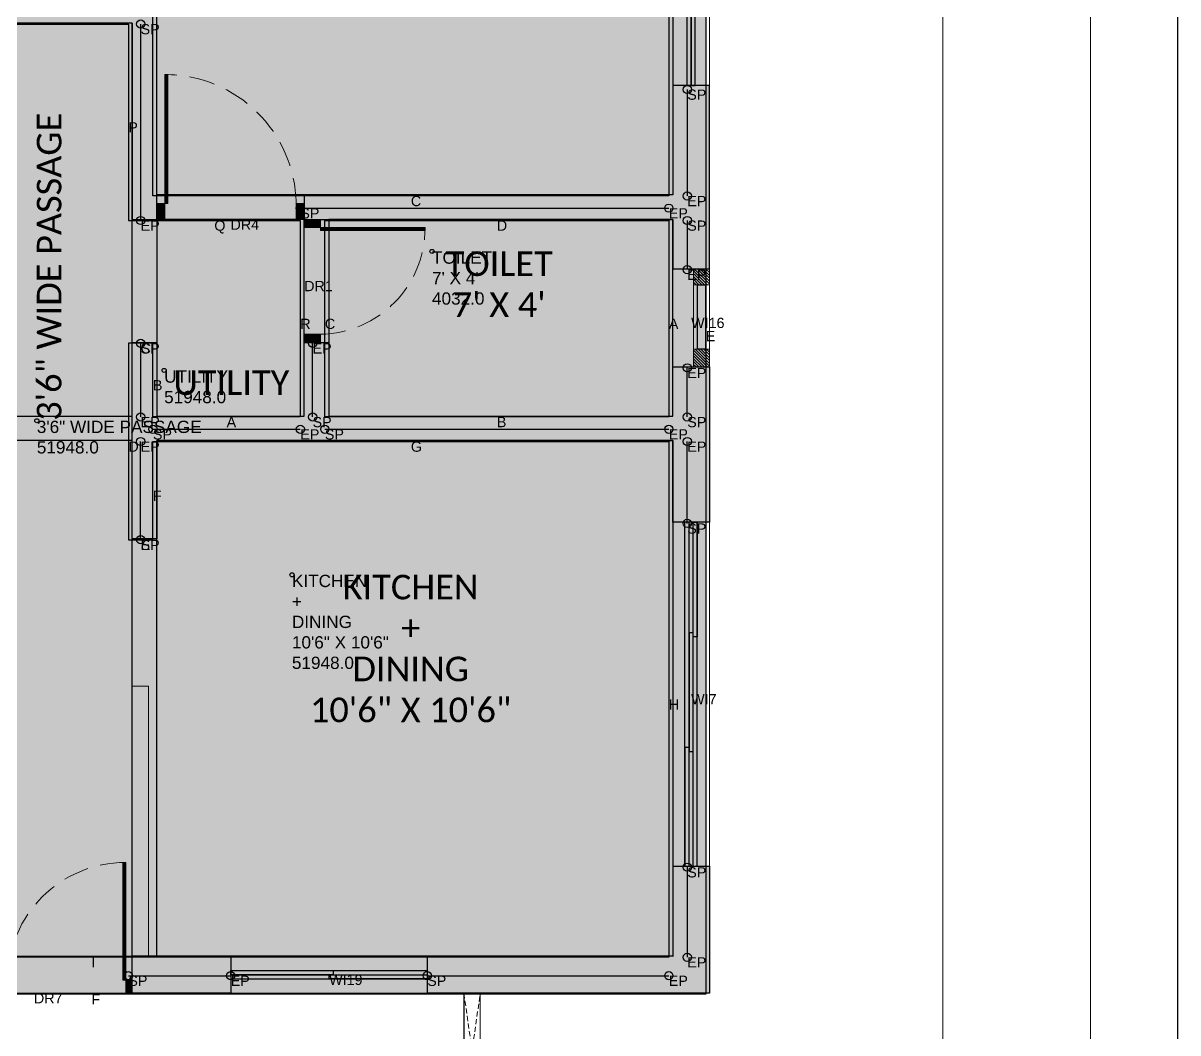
# Model space of a CAD drawing. Header units: inches. Extents: x 208 to 2767, y 154 to 849.
# Drawn here: x 468.3 to 750.3, y 392.5 to 639.2 of the extents above; entities that cross this region are included whole.
import ezdxf

# ---------------------------------------------------------------- set-up
doc = ezdxf.new("R2010")
doc.units = ezdxf.units.IN
doc.linetypes.add('HIDDEN2', pattern=[0.1875, 0.125, -0.0625])
for name, color, linetype, lineweight in [('A-wall_Partheight', 2, 'Continuous', 20), ('A-window frame', 252, 'Continuous', 25), ('A_Door_flush and sliding door', 38, 'Continuous', 20), ('A_Glaze_window and louvers', 141, 'Continuous', 30), ('A_text', 7, 'Continuous', 25), ('DIM PLAN', 8, 'Continuous', 18), ('H_Hatch', 8, 'Continuous', 9), ('L_vegetation_shrubs and groundcover', 3, 'Continuous', 13)]:
    doc.layers.add(name, color=color, linetype=linetype, lineweight=lineweight)
for name, color, linetype in [('A_hatch wall', 253, 'Continuous'), ('CenterLines', 7, 'Continuous'), ('PP-KITCHEN', 3, 'Continuous'), ('PP-OUTER', 50, 'Continuous'), ('PP-ROOM1', 3, 'Continuous'), ('PP-ROOM2', 3, 'Continuous'), ('PP-ROOM3', 3, 'Continuous'), ('PP-ROOM4', 3, 'Continuous'), ('PP-ROOM5', 3, 'Continuous'), ('PP-TOILET', 3, 'Continuous'), ('PP-Wall', 253, 'Continuous')]:
    doc.layers.add(name, color=color, linetype=linetype)
doc.styles.get("Standard").update_dxf_attribs({"font": 'arial.ttf'})

# ---------------------------------------------------------------- blocks, each defined once
blk = doc.blocks.new('750 DOOR')
at = {"layer": 'H_Hatch', "linetype": 'Continuous'}
h = blk.add_hatch(dxfattribs=at)
h.set_pattern_fill('ANSI31', color=256)
h.set_pattern_definition([(45, (0, 0), (-0.08838834765, 0.08838834765), [])])
h.paths.add_polyline_path([(26104.12, -601.92), (26104.12, -599.95), (26100.18, -599.95), (26100.18, -601.92)])
h.paths.add_polyline_path([(26104.12, -602.63), (26129.7, -602.63, 0.005495), (26129.71, -602.06), (26129.71, -601.92), (26104.12, -601.92)])
h.paths.add_polyline_path([(26100.18, -627.98), (26100.18, -629.95), (26104.12, -629.95), (26104.12, -627.98)])
at = {"layer": 'A_Door_flush and sliding door', "linetype": 'Continuous'}
for points in [[(26104.12, -601.92), (26100.18, -601.92), (26100.18, -599.95), (26104.12, -599.95), (26104.12, -601.92)], [(26104.12, -629.95), (26100.18, -629.95), (26100.18, -627.98), (26104.12, -627.98), (26104.12, -629.95)]]:
    blk.add_lwpolyline(points, dxfattribs=at)
blk.add_lwpolyline([(26129.71, -601.92), (26104.12, -601.92), (26104.12, -602.63), (26129.71, -602.63)], close=True, dxfattribs=at)
at = {"layer": 'H_Hatch', "linetype": 'HIDDEN2', "ltscale": 50}
blk.add_arc((26103.71, -601.99), 26, 270.8967, 0.1513, dxfattribs=at)
blk = doc.blocks.new('A$C39926DF2')
at = {"layer": 'A_Door_flush and sliding door', "linetype": 'Continuous'}
for p, q in [((0, 34.6), (0, 36.57)), ((0, 36.57), (3.94, 36.57)), ((3.94, 34.6), (0, 34.6)), ((3.94, 36.57), (3.94, 34.6)), ((3.94, 33.89), (3.94, 34.6)), ((3.94, 34.6), (35.43, 34.6)), ((35.43, 33.89), (3.94, 33.89)), ((35.43, 34.6), (35.43, 33.89)), ((0, 0.57), (0, 2.54)), ((0, 2.54), (3.94, 2.54)), ((3.94, 0.57), (0, 0.57)), ((3.94, 2.54), (3.94, 0.57))]:
    blk.add_line(p, q, dxfattribs=at)
at = {"layer": 'H_Hatch', "linetype": 'Continuous'}
for p, q in [((0, 36.46), (1.86, 34.6)), ((0, 36.28), (1.68, 34.6)), ((0, 36.1), (1.5, 34.6)), ((0, 35.92), (1.33, 34.6)), ((0, 35.75), (1.15, 34.6)), ((0, 35.57), (0.97, 34.6)), ((0, 35.39), (0.8, 34.6)), ((0, 35.22), (0.62, 34.6)), ((0, 35.04), (0.44, 34.6)), ((0, 34.86), (0.27, 34.6)), ((0, 34.69), (0.09, 34.6)), ((0.07, 36.57), (2.03, 34.6)), ((0.24, 36.57), (2.21, 34.6)), ((0.42, 36.57), (2.39, 34.6)), ((0.6, 36.57), (2.56, 34.6)), ((0.77, 36.57), (2.74, 34.6)), ((0.95, 36.57), (2.92, 34.6)), ((1.13, 36.57), (3.09, 34.6)), ((1.3, 36.57), (3.27, 34.6)), ((1.48, 36.57), (3.45, 34.6)), ((1.66, 36.57), (3.62, 34.6)), ((1.83, 36.57), (3.8, 34.6)), ((2.01, 36.57), (3.94, 34.64)), ((2.19, 36.57), (3.94, 34.82)), ((2.36, 36.57), (3.94, 34.99)), ((2.54, 36.57), (3.94, 35.17)), ((2.72, 36.57), (3.94, 35.35)), ((2.89, 36.57), (3.94, 35.52)), ((3.07, 36.57), (3.94, 35.7)), ((3.25, 36.57), (3.94, 35.88)), ((3.42, 36.57), (3.94, 36.05)), ((3.6, 36.57), (3.94, 36.23)), ((3.78, 36.57), (3.94, 36.41)), ((3.94, 34.46), (4.51, 33.89)), ((3.94, 34.29), (4.33, 33.89)), ((3.94, 34.11), (4.16, 33.89)), ((3.94, 33.93), (3.98, 33.89)), ((3.98, 34.6), (4.69, 33.89)), ((4.15, 34.6), (4.86, 33.89)), ((4.33, 34.6), (5.04, 33.89)), ((4.51, 34.6), (5.22, 33.89)), ((4.69, 34.6), (5.39, 33.89)), ((4.86, 34.6), (5.57, 33.89)), ((5.04, 34.6), (5.75, 33.89)), ((5.22, 34.6), (5.92, 33.89)), ((5.39, 34.6), (6.1, 33.89)), ((5.57, 34.6), (6.28, 33.89)), ((5.75, 34.6), (6.45, 33.89)), ((5.92, 34.6), (6.63, 33.89)), ((6.1, 34.6), (6.81, 33.89)), ((6.28, 34.6), (6.98, 33.89)), ((6.45, 34.6), (7.16, 33.89)), ((6.63, 34.6), (7.34, 33.89)), ((6.81, 34.6), (7.52, 33.89)), ((6.98, 34.6), (7.69, 33.89)), ((7.16, 34.6), (7.87, 33.89)), ((7.34, 34.6), (8.05, 33.89)), ((7.51, 34.6), (8.22, 33.89)), ((7.69, 34.6), (8.4, 33.89)), ((7.87, 34.6), (8.58, 33.89)), ((8.04, 34.6), (8.75, 33.89)), ((8.22, 34.6), (8.93, 33.89)), ((8.4, 34.6), (9.11, 33.89)), ((8.57, 34.6), (9.28, 33.89)), ((8.75, 34.6), (9.46, 33.89)), ((8.93, 34.6), (9.64, 33.89)), ((9.1, 34.6), (9.81, 33.89)), ((9.28, 34.6), (9.99, 33.89)), ((9.46, 34.6), (10.17, 33.89)), ((9.64, 34.6), (10.34, 33.89)), ((9.81, 34.6), (10.52, 33.89)), ((9.99, 34.6), (10.7, 33.89)), ((10.17, 34.6), (10.87, 33.89)), ((10.34, 34.6), (11.05, 33.89)), ((10.52, 34.6), (11.23, 33.89)), ((10.7, 34.6), (11.4, 33.89)), ((10.87, 34.6), (11.58, 33.89)), ((11.05, 34.6), (11.76, 33.89)), ((11.23, 34.6), (11.93, 33.89)), ((11.4, 34.6), (12.11, 33.89)), ((11.58, 34.6), (12.29, 33.89)), ((11.76, 34.6), (12.47, 33.89)), ((11.93, 34.6), (12.64, 33.89)), ((12.11, 34.6), (12.82, 33.89)), ((12.29, 34.6), (13, 33.89)), ((12.46, 34.6), (13.17, 33.89)), ((12.64, 34.6), (13.35, 33.89)), ((12.82, 34.6), (13.53, 33.89)), ((12.99, 34.6), (13.7, 33.89)), ((13.17, 34.6), (13.88, 33.89)), ((13.35, 34.6), (14.06, 33.89)), ((13.52, 34.6), (14.23, 33.89)), ((13.7, 34.6), (14.41, 33.89)), ((13.88, 34.6), (14.59, 33.89)), ((14.05, 34.6), (14.76, 33.89)), ((14.23, 34.6), (14.94, 33.89)), ((14.41, 34.6), (15.12, 33.89)), ((14.58, 34.6), (15.29, 33.89)), ((14.76, 34.6), (15.47, 33.89)), ((14.94, 34.6), (15.65, 33.89)), ((15.12, 34.6), (15.82, 33.89)), ((15.29, 34.6), (16, 33.89)), ((15.47, 34.6), (16.18, 33.89)), ((15.65, 34.6), (16.35, 33.89)), ((15.82, 34.6), (16.53, 33.89)), ((16, 34.6), (16.71, 33.89)), ((16.18, 34.6), (16.88, 33.89)), ((16.35, 34.6), (17.06, 33.89)), ((16.53, 34.6), (17.24, 33.89)), ((16.71, 34.6), (17.41, 33.89)), ((16.88, 34.6), (17.59, 33.89)), ((17.06, 34.6), (17.77, 33.89)), ((17.24, 34.6), (17.95, 33.89)), ((17.41, 34.6), (18.12, 33.89)), ((17.59, 34.6), (18.3, 33.89)), ((17.77, 34.6), (18.48, 33.89)), ((17.94, 34.6), (18.65, 33.89)), ((18.12, 34.6), (18.83, 33.89)), ((18.3, 34.6), (19.01, 33.89)), ((18.47, 34.6), (19.18, 33.89)), ((18.65, 34.6), (19.36, 33.89)), ((18.83, 34.6), (19.54, 33.89)), ((19, 34.6), (19.71, 33.89)), ((19.18, 34.6), (19.89, 33.89)), ((19.36, 34.6), (20.07, 33.89)), ((19.53, 34.6), (20.24, 33.89)), ((19.71, 34.6), (20.42, 33.89)), ((19.89, 34.6), (20.6, 33.89)), ((20.06, 34.6), (20.77, 33.89)), ((20.24, 34.6), (20.95, 33.89)), ((20.42, 34.6), (21.13, 33.89)), ((20.6, 34.6), (21.3, 33.89)), ((20.77, 34.6), (21.48, 33.89)), ((20.95, 34.6), (21.66, 33.89)), ((21.13, 34.6), (21.83, 33.89)), ((21.3, 34.6), (22.01, 33.89)), ((21.48, 34.6), (22.19, 33.89)), ((21.66, 34.6), (22.36, 33.89)), ((21.83, 34.6), (22.54, 33.89)), ((22.01, 34.6), (22.72, 33.89)), ((22.19, 34.6), (22.89, 33.89)), ((22.36, 34.6), (23.07, 33.89)), ((22.54, 34.6), (23.25, 33.89)), ((22.72, 34.6), (23.43, 33.89)), ((22.89, 34.6), (23.6, 33.89)), ((23.07, 34.6), (23.78, 33.89)), ((23.25, 34.6), (23.96, 33.89)), ((23.42, 34.6), (24.13, 33.89)), ((23.6, 34.6), (24.31, 33.89)), ((23.78, 34.6), (24.49, 33.89)), ((23.95, 34.6), (24.66, 33.89)), ((24.13, 34.6), (24.84, 33.89)), ((24.31, 34.6), (25.02, 33.89)), ((24.48, 34.6), (25.19, 33.89)), ((24.66, 34.6), (25.37, 33.89)), ((24.84, 34.6), (25.55, 33.89)), ((25.01, 34.6), (25.72, 33.89)), ((25.19, 34.6), (25.9, 33.89)), ((25.37, 34.6), (26.08, 33.89)), ((25.54, 34.6), (26.25, 33.89)), ((25.72, 34.6), (26.43, 33.89)), ((25.9, 34.6), (26.61, 33.89)), ((26.08, 34.6), (26.78, 33.89)), ((26.25, 34.6), (26.96, 33.89)), ((26.43, 34.6), (27.14, 33.89)), ((26.61, 34.6), (27.31, 33.89)), ((26.78, 34.6), (27.49, 33.89)), ((26.96, 34.6), (27.67, 33.89)), ((27.14, 34.6), (27.84, 33.89)), ((27.31, 34.6), (28.02, 33.89)), ((27.49, 34.6), (28.2, 33.89)), ((27.67, 34.6), (28.37, 33.89)), ((27.84, 34.6), (28.55, 33.89)), ((28.02, 34.6), (28.73, 33.89)), ((28.2, 34.6), (28.91, 33.89)), ((28.37, 34.6), (29.08, 33.89)), ((28.55, 34.6), (29.26, 33.89)), ((28.73, 34.6), (29.44, 33.89)), ((28.9, 34.6), (29.61, 33.89)), ((29.08, 34.6), (29.79, 33.89)), ((29.26, 34.6), (29.97, 33.89)), ((29.43, 34.6), (30.14, 33.89)), ((29.61, 34.6), (30.32, 33.89)), ((29.79, 34.6), (30.5, 33.89)), ((29.96, 34.6), (30.67, 33.89)), ((30.14, 34.6), (30.85, 33.89)), ((30.32, 34.6), (31.03, 33.89)), ((30.49, 34.6), (31.2, 33.89)), ((30.67, 34.6), (31.38, 33.89)), ((30.85, 34.6), (31.56, 33.89)), ((31.03, 34.6), (31.73, 33.89)), ((31.2, 34.6), (31.91, 33.89)), ((31.38, 34.6), (32.09, 33.89)), ((31.56, 34.6), (32.26, 33.89)), ((31.73, 34.6), (32.44, 33.89)), ((31.91, 34.6), (32.62, 33.89)), ((32.09, 34.6), (32.79, 33.89)), ((32.26, 34.6), (32.97, 33.89)), ((32.44, 34.6), (33.15, 33.89)), ((32.62, 34.6), (33.32, 33.89)), ((32.79, 34.6), (33.5, 33.89)), ((32.97, 34.6), (33.68, 33.89)), ((33.15, 34.6), (33.86, 33.89)), ((33.32, 34.6), (34.03, 33.89)), ((33.5, 34.6), (34.21, 33.89)), ((33.68, 34.6), (34.39, 33.89)), ((33.85, 34.6), (34.56, 33.89)), ((34.03, 34.6), (34.74, 33.89)), ((34.21, 34.6), (34.92, 33.89)), ((34.38, 34.6), (35.09, 33.89)), ((34.56, 34.6), (35.27, 33.89)), ((34.74, 34.6), (35.43, 33.91)), ((34.91, 34.6), (35.44, 34.08)), ((35.09, 34.6), (35.45, 34.24)), ((35.27, 34.6), (35.44, 34.43)), ((0, 2.51), (1.95, 0.57)), ((0, 2.34), (1.77, 0.57)), ((0, 2.16), (1.59, 0.57)), ((0, 1.98), (1.42, 0.57)), ((0, 1.81), (1.24, 0.57)), ((0, 1.63), (1.06, 0.57)), ((0, 1.45), (0.89, 0.57)), ((0, 1.28), (0.71, 0.57)), ((0, 1.1), (0.53, 0.57)), ((0, 0.92), (0.36, 0.57)), ((0, 0.75), (0.18, 0.57)), ((0, 0.57), (0, 0.57)), ((0.16, 2.54), (2.12, 0.57)), ((0.33, 2.54), (2.3, 0.57)), ((0.51, 2.54), (2.48, 0.57)), ((0.69, 2.54), (2.65, 0.57)), ((0.86, 2.54), (2.83, 0.57)), ((1.04, 2.54), (3.01, 0.57)), ((1.22, 2.54), (3.18, 0.57)), ((1.39, 2.54), (3.36, 0.57)), ((1.57, 2.54), (3.54, 0.57)), ((1.75, 2.54), (3.72, 0.57)), ((1.92, 2.54), (3.89, 0.57)), ((2.1, 2.54), (3.94, 0.7)), ((2.28, 2.54), (3.94, 0.88)), ((2.45, 2.54), (3.94, 1.05)), ((2.63, 2.54), (3.94, 1.23)), ((2.81, 2.54), (3.94, 1.41)), ((2.98, 2.54), (3.94, 1.58)), ((3.16, 2.54), (3.94, 1.76)), ((3.34, 2.54), (3.94, 1.94)), ((3.51, 2.54), (3.94, 2.11)), ((3.69, 2.54), (3.94, 2.29)), ((3.87, 2.54), (3.94, 2.47))]:
    blk.add_line(p, q, dxfattribs=at)
at = {"layer": 'H_Hatch', "linetype": 'HIDDEN2', "ltscale": 50}
blk.add_arc((3.45, 34.52), 31.98, 270.8745, 0.1476, dxfattribs=at)
blk = doc.blocks.new('A$C4C475DD6')
at = {"layer": 'A-wall_Partheight', "linetype": 'Continuous'}
blk.add_lwpolyline([(0, 9), (48, 9), (48, 0), (0, 0)], close=True, dxfattribs=at)
at = {"layer": 'A-window frame', "ltscale": 10}
for p, q in [((48, 5.5), (0, 5.5)), ((48, 4.5), (0, 4.5)), ((48, 3.5), (0, 3.5))]:
    blk.add_line(p, q, dxfattribs=at)
at = {"layer": 'A_Glaze_window and louvers', "ltscale": 10}
for points in [[(0, 5.5), (24, 5.5), (24, 4.5), (0, 4.5)], [(23, 4.5), (48, 4.5), (48, 3.5), (23, 3.5)]]:
    blk.add_lwpolyline(points, close=True, dxfattribs=at)
blk = doc.blocks.new('A$C41C6701B')
at = {"layer": 'A-wall_Partheight', "linetype": 'Continuous'}
blk.add_lwpolyline([(9, 84), (9, 0), (0, 0), (0, 84)], close=True, dxfattribs=at)
at = {"layer": 'A-window frame', "linetype": 'Continuous'}
for p, q in [((3, 0), (3, 84)), ((4, 0), (4, 84)), ((5, 0), (5, 84)), ((6, 0), (6, 84))]:
    blk.add_line(p, q, dxfattribs=at)
at = {"layer": 'A_Glaze_window and louvers', "ltscale": 10}
for points in [[(5, 84), (6, 84), (6, 56), (5, 56)], [(5, 57), (4, 57), (4, 28), (5, 28)], [(4, 29), (3, 29), (3, 0), (4, 0)]]:
    blk.add_lwpolyline(points, close=True, dxfattribs=at)
blk = doc.blocks.new('A$C48944FFE')
at = {"layer": 'H_Hatch', "linetype": 'Continuous', "lineweight": 0, "ltscale": 0.13}
h = blk.add_hatch(dxfattribs=at)
h.set_pattern_fill('ANSI31', color=256, scale=100, angle=90, style=0)
h.set_pattern_definition([(45, (-20503.71083, -7094.74785), (0.345930612, -0.345930612), [])])
h.paths.add_polyline_path([(0, 20.09), (0.01, 24), (3.93, 24), (3.93, 20.09)])
h = blk.add_hatch(dxfattribs=at)
h.set_pattern_fill('ANSI31', color=256, scale=100, angle=90, style=0)
h.set_pattern_definition([(45, (-20503.71083, -7085.79786), (0.345930612, -0.345930612), [])])
h.paths.add_polyline_path([(0, 4.33), (0.01, 0), (3.93, 0), (3.93, 4.33)])
at = {"layer": 'A-wall_Partheight', "linetype": 'Continuous'}
blk.add_lwpolyline([(3.94, 24), (0.01, 24), (0.01, 0), (3.94, 0)], close=True, dxfattribs=at)
at = {"layer": 'A-wall_Partheight'}
for points in [[(0.01, 24), (0.01, 0), (9.01, 0), (9.01, 24)], [(0.01, 20.09), (0.01, 4.33), (3.92, 4.33), (3.92, 20.09)]]:
    blk.add_lwpolyline(points, close=True, dxfattribs=at)
at = {"layer": 'A-window frame', "linetype": 'Continuous', "lineweight": 20, "ltscale": 0.13}
blk.add_lwpolyline([(3.93, 20.09), (3.93, 24), (0.01, 24), (0, 20.09)], close=True, dxfattribs=at)
at = {"layer": 'A-window frame', "linetype": 'Continuous', "lineweight": 18, "ltscale": 0.13}
blk.add_lwpolyline([(3.93, 0), (3.93, 4.33), (0, 4.33), (0.01, 0)], close=True, dxfattribs=at)
at = {"layer": 'A-window frame', "linetype": 'Continuous', "lineweight": 18}
blk.add_lwpolyline([(3.92, 4.33), (0, 4.33), (0.01, 0), (3.93, 0)], close=True, dxfattribs=at)
at = {"layer": 'A_Glaze_window and louvers', "linetype": 'Continuous', "ltscale": 0.13}
blk.add_lwpolyline([(2.95, 4.33), (2.95, 20.09), (0.98, 20.09), (0.98, 4.33)], close=True, dxfattribs=at)
blk = doc.blocks.new('A$C02312FF7')
at = {"layer": 'A_Door_flush and sliding door'}
for p, q in [((45.68, 3.19), (45.68, 31.94)), ((46.4, 3.19), (46.4, 31.94)), ((1.6, 19.16), (1.6, 3.19)), ((2.32, 19.16), (2.32, 3.19)), ((0, 3.19), (1.6, 3.19)), ((0, 0), (0, 3.19)), ((1.6, 3.19), (1.6, 0)), ((46.4, 3.19), (48, 3.19)), ((46.4, 0), (46.4, 3.19)), ((48, 3.19), (48, 0)), ((1.6, 0), (0, 0)), ((48, 0), (46.4, 0))]:
    blk.add_line(p, q, dxfattribs=at)
at = {"layer": 'A_Door_flush and sliding door', "linetype": 'Continuous'}
for p, q in [((46.4, 31.93), (45.68, 31.93)), ((45.68, 31.93), (45.68, 3.19)), ((46.4, 3.19), (46.4, 31.93)), ((1.6, 3.19), (1.6, 19.16)), ((1.6, 19.16), (2.32, 19.16)), ((2.32, 19.16), (2.32, 3.19)), ((2.32, 3.19), (1.6, 3.19)), ((45.68, 3.19), (46.4, 3.19))]:
    blk.add_line(p, q, dxfattribs=at)
at = {"layer": 'H_Hatch', "linetype": 'Continuous'}
for p, q in [((45.68, 31.85), (45.77, 31.93)), ((45.68, 31.67), (45.94, 31.93)), ((45.68, 31.49), (46.12, 31.93)), ((45.68, 31.32), (46.3, 31.93)), ((45.68, 31.14), (46.4, 31.86)), ((45.68, 30.96), (46.4, 31.68)), ((45.68, 30.79), (46.4, 31.5)), ((45.68, 30.61), (46.4, 31.33)), ((45.68, 30.43), (46.4, 31.15)), ((45.68, 30.25), (46.4, 30.97)), ((45.68, 30.08), (46.4, 30.8)), ((45.68, 29.9), (46.4, 30.62)), ((45.68, 29.72), (46.4, 30.44)), ((45.68, 29.55), (46.4, 30.27)), ((45.68, 29.37), (46.4, 30.09)), ((45.68, 29.19), (46.4, 29.91)), ((45.68, 29.02), (46.4, 29.74)), ((45.68, 28.84), (46.4, 29.56)), ((45.68, 28.66), (46.4, 29.38)), ((45.68, 28.49), (46.4, 29.21)), ((45.68, 28.31), (46.4, 29.03)), ((45.68, 28.13), (46.4, 28.85)), ((45.68, 27.96), (46.4, 28.68)), ((45.68, 27.78), (46.4, 28.5)), ((45.68, 27.6), (46.4, 28.32)), ((45.68, 27.43), (46.4, 28.15)), ((45.68, 27.25), (46.4, 27.97)), ((45.68, 27.07), (46.4, 27.79)), ((45.68, 26.9), (46.4, 27.61)), ((45.68, 26.72), (46.4, 27.44)), ((45.68, 26.54), (46.4, 27.26)), ((45.68, 26.37), (46.4, 27.08)), ((45.68, 26.19), (46.4, 26.91)), ((45.68, 26.01), (46.4, 26.73)), ((45.68, 25.84), (46.4, 26.55)), ((45.68, 25.66), (46.4, 26.38)), ((45.68, 25.48), (46.4, 26.2)), ((45.68, 25.31), (46.4, 26.02)), ((45.68, 25.13), (46.4, 25.85)), ((45.68, 24.95), (46.4, 25.67)), ((45.68, 24.77), (46.4, 25.49)), ((45.68, 24.6), (46.4, 25.32)), ((45.68, 24.42), (46.4, 25.14)), ((45.68, 24.24), (46.4, 24.96)), ((45.68, 24.07), (46.4, 24.79)), ((45.68, 23.89), (46.4, 24.61)), ((45.68, 23.71), (46.4, 24.43)), ((45.68, 23.54), (46.4, 24.26)), ((45.68, 23.36), (46.4, 24.08)), ((45.68, 23.18), (46.4, 23.9)), ((45.68, 23.01), (46.4, 23.73)), ((45.68, 22.83), (46.4, 23.55)), ((45.68, 22.65), (46.4, 23.37)), ((45.68, 22.48), (46.4, 23.2)), ((45.68, 22.3), (46.4, 23.02)), ((45.68, 22.12), (46.4, 22.84)), ((45.68, 21.95), (46.4, 22.67)), ((45.68, 21.77), (46.4, 22.49)), ((45.68, 21.59), (46.4, 22.31)), ((45.68, 21.42), (46.4, 22.13)), ((45.68, 21.24), (46.4, 21.96)), ((45.68, 21.06), (46.4, 21.78)), ((45.68, 20.89), (46.4, 21.6)), ((45.68, 20.71), (46.4, 21.43)), ((45.68, 20.53), (46.4, 21.25)), ((45.68, 20.36), (46.4, 21.07)), ((45.68, 20.18), (46.4, 20.9)), ((45.68, 20), (46.4, 20.72)), ((45.68, 19.83), (46.4, 20.54)), ((45.68, 19.65), (46.4, 20.37)), ((45.68, 19.47), (46.4, 20.19)), ((45.68, 19.29), (46.4, 20.01)), ((45.68, 19.12), (46.4, 19.84)), ((1.6, 19.14), (1.62, 19.16)), ((1.6, 18.96), (1.79, 19.16)), ((1.6, 18.79), (1.97, 19.16)), ((1.6, 18.61), (2.14, 19.15)), ((1.6, 18.43), (2.31, 19.15)), ((1.6, 18.26), (2.32, 18.98)), ((1.6, 18.08), (2.32, 18.8)), ((1.6, 17.9), (2.32, 18.62)), ((1.6, 17.73), (2.32, 18.44)), ((1.6, 17.55), (2.32, 18.27)), ((1.6, 17.37), (2.32, 18.09)), ((1.6, 17.2), (2.32, 17.91)), ((1.6, 17.02), (2.32, 17.74)), ((1.6, 16.84), (2.32, 17.56)), ((1.6, 16.67), (2.32, 17.38)), ((1.6, 16.49), (2.32, 17.21)), ((1.6, 16.31), (2.32, 17.03)), ((45.68, 18.94), (46.4, 19.66)), ((45.68, 18.76), (46.4, 19.48)), ((45.68, 18.59), (46.4, 19.31)), ((45.68, 18.41), (46.4, 19.13)), ((45.68, 18.23), (46.4, 18.95)), ((45.68, 18.06), (46.4, 18.78)), ((45.68, 17.88), (46.4, 18.6)), ((45.68, 17.7), (46.4, 18.42)), ((45.68, 17.53), (46.4, 18.25)), ((45.68, 17.35), (46.4, 18.07)), ((45.68, 17.17), (46.4, 17.89)), ((45.68, 17), (46.4, 17.72)), ((45.68, 16.82), (46.4, 17.54)), ((45.68, 16.64), (46.4, 17.36)), ((45.68, 16.47), (46.4, 17.19)), ((45.68, 16.29), (46.4, 17.01)), ((1.6, 16.14), (2.32, 16.85)), ((1.6, 15.96), (2.32, 16.68)), ((1.6, 15.78), (2.32, 16.5)), ((1.6, 15.61), (2.32, 16.32)), ((1.6, 15.43), (2.32, 16.15)), ((1.6, 15.25), (2.32, 15.97)), ((1.6, 15.07), (2.32, 15.79)), ((1.6, 14.9), (2.32, 15.62)), ((1.6, 14.72), (2.32, 15.44)), ((1.6, 14.54), (2.32, 15.26)), ((1.6, 14.37), (2.32, 15.09)), ((1.6, 14.19), (2.32, 14.91)), ((1.6, 14.01), (2.32, 14.73)), ((1.6, 13.84), (2.32, 14.56)), ((1.6, 13.66), (2.32, 14.38)), ((1.6, 13.48), (2.32, 14.2)), ((45.68, 16.11), (46.4, 16.83)), ((45.68, 15.94), (46.4, 16.65)), ((45.68, 15.76), (46.4, 16.48)), ((45.68, 15.58), (46.4, 16.3)), ((45.68, 15.41), (46.4, 16.12)), ((45.68, 15.23), (46.4, 15.95)), ((45.68, 15.05), (46.4, 15.77)), ((45.68, 14.88), (46.4, 15.59)), ((45.68, 14.7), (46.4, 15.42)), ((45.68, 14.52), (46.4, 15.24)), ((45.68, 14.35), (46.4, 15.06)), ((45.68, 14.17), (46.4, 14.89)), ((45.68, 13.99), (46.4, 14.71)), ((45.68, 13.81), (46.4, 14.53)), ((45.68, 13.64), (46.4, 14.36)), ((45.68, 13.46), (46.4, 14.18)), ((1.6, 13.31), (2.32, 14.03)), ((1.6, 13.13), (2.32, 13.85)), ((1.6, 12.95), (2.32, 13.67)), ((1.6, 12.78), (2.32, 13.5)), ((1.6, 12.6), (2.32, 13.32)), ((1.6, 12.42), (2.32, 13.14)), ((1.6, 12.25), (2.32, 12.96)), ((1.6, 12.07), (2.32, 12.79)), ((1.6, 11.89), (2.32, 12.61)), ((1.6, 11.72), (2.32, 12.43)), ((1.6, 11.54), (2.32, 12.26)), ((1.6, 11.36), (2.32, 12.08)), ((1.6, 11.19), (2.32, 11.9)), ((1.6, 11.01), (2.32, 11.73)), ((1.6, 10.83), (2.32, 11.55)), ((1.6, 10.66), (2.32, 11.37)), ((45.68, 13.28), (46.4, 14)), ((45.68, 13.11), (46.4, 13.83)), ((45.68, 12.93), (46.4, 13.65)), ((45.68, 12.75), (46.4, 13.47)), ((45.68, 12.58), (46.4, 13.3)), ((45.68, 12.4), (46.4, 13.12)), ((45.68, 12.22), (46.4, 12.94)), ((45.68, 12.05), (46.4, 12.77)), ((45.68, 11.87), (46.4, 12.59)), ((45.68, 11.69), (46.4, 12.41)), ((45.68, 11.52), (46.4, 12.24)), ((45.68, 11.34), (46.4, 12.06)), ((45.68, 11.16), (46.4, 11.88)), ((45.68, 10.99), (46.4, 11.7)), ((45.68, 10.81), (46.4, 11.53)), ((45.68, 10.63), (46.4, 11.35)), ((1.6, 10.48), (2.32, 11.2)), ((1.6, 10.3), (2.32, 11.02)), ((1.6, 10.12), (2.32, 10.84)), ((1.6, 9.95), (2.32, 10.67)), ((1.6, 9.77), (2.32, 10.49)), ((1.6, 9.59), (2.32, 10.31)), ((1.6, 9.42), (2.32, 10.14)), ((1.6, 9.24), (2.32, 9.96)), ((1.6, 9.06), (2.32, 9.78)), ((1.6, 8.89), (2.32, 9.61)), ((1.6, 8.71), (2.32, 9.43)), ((1.6, 8.53), (2.32, 9.25)), ((1.6, 8.36), (2.32, 9.08)), ((1.6, 8.18), (2.32, 8.9)), ((1.6, 8), (2.32, 8.72)), ((1.6, 7.83), (2.32, 8.55)), ((45.68, 10.46), (46.4, 11.17)), ((45.68, 10.28), (46.4, 11)), ((45.68, 10.1), (46.4, 10.82)), ((45.68, 9.93), (46.4, 10.64)), ((45.68, 9.75), (46.4, 10.47)), ((45.68, 9.57), (46.4, 10.29)), ((45.68, 9.4), (46.4, 10.11)), ((45.68, 9.22), (46.4, 9.94)), ((45.68, 9.04), (46.4, 9.76)), ((45.68, 8.86), (46.4, 9.58)), ((45.68, 8.69), (46.4, 9.41)), ((45.68, 8.51), (46.4, 9.23)), ((45.68, 8.33), (46.4, 9.05)), ((45.68, 8.16), (46.4, 8.88)), ((45.68, 7.98), (46.4, 8.7)), ((45.68, 7.8), (46.4, 8.52)), ((1.6, 7.65), (2.32, 8.37)), ((1.6, 7.47), (2.32, 8.19)), ((1.6, 7.3), (2.32, 8.02)), ((1.6, 7.12), (2.32, 7.84)), ((1.6, 6.94), (2.32, 7.66)), ((1.6, 6.77), (2.32, 7.48)), ((1.6, 6.59), (2.32, 7.31)), ((1.6, 6.41), (2.32, 7.13)), ((1.6, 6.24), (2.32, 6.95)), ((1.6, 6.06), (2.32, 6.78)), ((1.6, 5.88), (2.32, 6.6)), ((1.6, 5.71), (2.32, 6.42)), ((1.6, 5.53), (2.32, 6.25)), ((1.6, 5.35), (2.32, 6.07)), ((1.6, 5.18), (2.32, 5.89)), ((1.6, 5), (2.32, 5.72)), ((45.68, 7.63), (46.4, 8.35)), ((45.68, 7.45), (46.4, 8.17)), ((45.68, 7.27), (46.4, 7.99)), ((45.68, 7.1), (46.4, 7.82)), ((45.68, 6.92), (46.4, 7.64)), ((45.68, 6.74), (46.4, 7.46)), ((45.68, 6.57), (46.4, 7.29)), ((45.68, 6.39), (46.4, 7.11)), ((45.68, 6.21), (46.4, 6.93)), ((45.68, 6.04), (46.4, 6.76)), ((45.68, 5.86), (46.4, 6.58)), ((45.68, 5.68), (46.4, 6.4)), ((45.68, 5.51), (46.4, 6.22)), ((45.68, 5.33), (46.4, 6.05)), ((45.68, 5.15), (46.4, 5.87)), ((45.68, 4.98), (46.4, 5.69)), ((0, 3.05), (0.15, 3.19)), ((0, 2.87), (0.32, 3.19)), ((0, 2.69), (0.5, 3.19)), ((0, 2.52), (0.68, 3.19)), ((0, 2.34), (0.85, 3.19)), ((0, 2.16), (1.03, 3.19)), ((0, 1.99), (1.21, 3.19)), ((0, 1.81), (1.38, 3.19)), ((0, 1.63), (1.56, 3.19)), ((0, 1.46), (1.6, 3.05)), ((0, 1.28), (1.6, 2.88)), ((1.6, 4.82), (2.32, 5.54)), ((1.6, 4.64), (2.32, 5.36)), ((1.6, 4.47), (2.32, 5.19)), ((1.6, 4.29), (2.32, 5.01)), ((1.6, 4.11), (2.32, 4.83)), ((1.6, 3.94), (2.32, 4.66)), ((1.6, 3.76), (2.32, 4.48)), ((1.6, 3.58), (2.32, 4.3)), ((1.6, 3.41), (2.32, 4.13)), ((1.6, 3.23), (2.32, 3.95)), ((1.74, 3.19), (2.32, 3.77)), ((1.91, 3.19), (2.32, 3.6)), ((2.09, 3.19), (2.32, 3.42)), ((2.27, 3.19), (2.32, 3.24)), ((45.68, 4.8), (46.4, 5.52)), ((45.68, 4.62), (46.4, 5.34)), ((45.68, 4.45), (46.4, 5.16)), ((45.68, 4.27), (46.4, 4.99)), ((45.68, 4.09), (46.4, 4.81)), ((45.68, 3.92), (46.4, 4.63)), ((45.68, 3.74), (46.4, 4.46)), ((45.68, 3.56), (46.4, 4.28)), ((45.68, 3.38), (46.4, 4.1)), ((45.68, 3.21), (46.4, 3.93)), ((45.85, 3.19), (46.4, 3.75)), ((46.02, 3.19), (46.4, 3.57)), ((46.2, 3.19), (46.4, 3.4)), ((46.38, 3.19), (46.4, 3.22)), ((46.4, 3.04), (46.55, 3.19)), ((46.4, 2.87), (46.73, 3.19)), ((46.4, 2.69), (46.91, 3.19)), ((46.4, 2.51), (47.08, 3.19)), ((46.4, 2.34), (47.26, 3.19)), ((46.4, 2.16), (47.44, 3.19)), ((46.4, 1.98), (47.61, 3.19)), ((46.4, 1.81), (47.79, 3.19)), ((46.4, 1.63), (47.97, 3.19)), ((46.4, 1.45), (48, 3.05)), ((46.4, 1.28), (48, 2.87)), ((0, 1.1), (1.6, 2.7)), ((0, 0.93), (1.6, 2.52)), ((0, 0.75), (1.6, 2.35)), ((0, 0.57), (1.6, 2.17)), ((0, 0.4), (1.6, 1.99)), ((0, 0.22), (1.6, 1.82)), ((0, 0.04), (1.6, 1.64)), ((0.13, 0), (1.6, 1.46)), ((0.31, 0), (1.6, 1.29)), ((0.49, 0), (1.6, 1.11)), ((0.66, 0), (1.6, 0.93)), ((0.84, 0), (1.6, 0.76)), ((1.02, 0), (1.6, 0.58)), ((1.19, 0), (1.6, 0.4)), ((1.37, 0), (1.6, 0.23)), ((1.55, 0), (1.6, 0.05)), ((46.4, 1.1), (48, 2.7)), ((46.4, 0.92), (48, 2.52)), ((46.4, 0.74), (48, 2.34)), ((46.4, 0.57), (48, 2.16)), ((46.4, 0.39), (48, 1.99)), ((46.4, 0.21), (48, 1.81)), ((46.4, 0.04), (48, 1.63)), ((46.54, 0), (48, 1.46)), ((46.72, 0), (48, 1.28)), ((46.9, 0), (48, 1.1)), ((47.07, 0), (48, 0.93)), ((47.25, 0), (48, 0.75)), ((47.43, 0), (48, 0.57)), ((47.6, 0), (48, 0.4)), ((47.78, 0), (48, 0.22)), ((47.96, 0), (48, 0.04))]:
    blk.add_line(p, q, dxfattribs=at)
at = {"layer": 'H_Hatch', "linetype": 'HIDDEN2', "ltscale": 50}
for centre, radius, start, end in [((46.39, 3.11), 28.82, 89.9731, 179.8425), ((1.6, 3.19), 15.97, 0, 90)]:
    blk.add_arc(centre, radius, start, end, dxfattribs=at)

msp = doc.modelspace()

# ---------------------------------------------------------------- hatches: boundary and pattern name
at = {"layer": 'A_hatch wall'}
h = msp.add_hatch(color=250, dxfattribs=at)
h.dxf.hatch_style = 1
h.paths.add_polyline_path([(500.95, 717.23), (530.95, 717.23), (530.95, 726.23), (491.95, 726.23), (491.95, 648.23), (443.95, 648.23), (335.95, 648.23), (335.95, 517.28), (344.95, 517.28), (344.95, 537.23), (452.95, 537.23), (452.95, 543.23), (344.95, 543.23), (344.95, 639.23), (443.95, 639.23), (494.95, 639.23), (494.95, 591.23), (500.95, 591.23)])
h.paths.add_polyline_path([(635.95, 726.23), (614.95, 726.23), (614.95, 717.23), (626.95, 717.23), (626.95, 671.96), (635.95, 671.96)])
h.paths.add_polyline_path([(635.95, 623.96), (626.95, 623.96), (626.95, 597.23), (536.95, 597.23), (536.95, 591.23), (626.95, 591.23), (626.95, 579.23), (635.95, 579.23)])
h.paths.add_polyline_path([(635.95, 555.23), (626.95, 555.23), (626.95, 543.23), (542.95, 543.23), (542.95, 561.23), (536.95, 561.23), (536.95, 543.23), (500.95, 543.23), (500.95, 561.23), (494.95, 561.23), (494.95, 537.23), (494.95, 513.23), (500.95, 513.23), (500.95, 537.23), (626.95, 537.23), (626.95, 517.28), (635.95, 517.28)])
h.paths.add_polyline_path([(635.95, 433.28), (626.95, 433.28), (626.95, 411.23), (596.95, 411.23), (567.04, 411.3), (567.04, 402.23), (596.95, 402.23), (635.95, 402.23)])
h.paths.add_polyline_path([(344.95, 433.28), (335.95, 433.28), (335.95, 402.23), (351.04, 402.23), (351.04, 411.23), (344.95, 411.23)])
h.paths.add_polyline_path([(519.04, 411.23), (494.95, 411.23), (494.95, 411.23), (494.95, 402.23), (500.95, 402.23), (519.04, 402.23)])
h.paths.add_polyline_path([(446.95, 411.23), (435.04, 411.23), (435.04, 402.23), (446.95, 402.23)])
at = {"layer": 'PP-ROOM HATCH 0'}
msp.add_hatch(color=2, dxfattribs=at).paths.add_polyline_path([(335, 517), (335, 648), (491, 648), (491, 726), (635, 726), (635, 402), (335, 402), (335, 517)])
at = {"layer": 'PP-ROOM HATCH 1'}
msp.add_hatch(color=2, dxfattribs=at).paths.add_polyline_path([(536, 543), (500, 543), (500, 561), (494, 561), (494, 513), (500, 513), (500, 537), (626, 537), (626, 411), (344, 411), (344, 537), (452, 537), (452, 543), (344, 543), (344, 639), (494, 639), (494, 591), (536, 591), (536, 543)])
at = {"layer": 'PP-ROOM HATCH 10'}
msp.add_hatch(color=2, dxfattribs=at).paths.add_polyline_path([(335, 517), (335, 648), (491, 648), (491, 726), (635, 726), (635, 402), (335, 402), (335, 517)])
at = {"layer": 'PP-ROOM HATCH 11'}
msp.add_hatch(color=2, dxfattribs=at).paths.add_polyline_path([(335, 517), (335, 648), (491, 648), (491, 726), (635, 726), (635, 402), (335, 402), (335, 517)])
at = {"layer": 'PP-ROOM HATCH 12'}
msp.add_hatch(color=2, dxfattribs=at).paths.add_polyline_path([(536, 543), (500, 543), (500, 561), (494, 561), (494, 513), (500, 513), (500, 537), (626, 537), (626, 411), (344, 411), (344, 537), (452, 537), (452, 543), (344, 543), (344, 639), (494, 639), (494, 591), (536, 591), (536, 543)])
at = {"layer": 'PP-ROOM HATCH 2'}
msp.add_hatch(color=2, dxfattribs=at).paths.add_polyline_path([(626, 591), (626, 543), (542, 543), (542, 591), (626, 591)])
at = {"layer": 'PP-ROOM HATCH 3'}
msp.add_hatch(color=2, dxfattribs=at).paths.add_polyline_path([(500, 717), (626, 717), (626, 597), (500, 597), (500, 717)])
at = {"layer": 'PP-ROOM HATCH 4'}
msp.add_hatch(color=2, dxfattribs=at).paths.add_polyline_path([(335, 517), (335, 648), (491, 648), (491, 726), (635, 726), (635, 402), (335, 402), (335, 517)])
at = {"layer": 'PP-ROOM HATCH 5'}
msp.add_hatch(color=2, dxfattribs=at).paths.add_polyline_path([(536, 543), (500, 543), (500, 561), (494, 561), (494, 513), (500, 513), (500, 537), (626, 537), (626, 411), (344, 411), (344, 537), (452, 537), (452, 543), (344, 543), (344, 639), (494, 639), (494, 591), (536, 591), (536, 543)])
at = {"layer": 'PP-ROOM HATCH 6'}
msp.add_hatch(color=2, dxfattribs=at).paths.add_polyline_path([(536, 543), (500, 543), (500, 561), (494, 561), (494, 513), (500, 513), (500, 537), (626, 537), (626, 411), (344, 411), (344, 537), (452, 537), (452, 543), (344, 543), (344, 639), (494, 639), (494, 591), (536, 591), (536, 543)])
at = {"layer": 'PP-ROOM HATCH 7'}
msp.add_hatch(color=2, dxfattribs=at).paths.add_polyline_path([(536, 543), (500, 543), (500, 561), (494, 561), (494, 513), (500, 513), (500, 537), (626, 537), (626, 411), (344, 411), (344, 537), (452, 537), (452, 543), (344, 543), (344, 639), (494, 639), (494, 591), (536, 591), (536, 543)])
at = {"layer": 'PP-ROOM HATCH 8'}
msp.add_hatch(color=2, dxfattribs=at).paths.add_polyline_path([(335, 517), (335, 648), (491, 648), (491, 726), (635, 726), (635, 402), (335, 402), (335, 517)])
at = {"layer": 'PP-ROOM HATCH 9'}
msp.add_hatch(color=2, dxfattribs=at).paths.add_polyline_path([(335, 517), (335, 648), (491, 648), (491, 726), (635, 726), (635, 402), (335, 402), (335, 517)])

# ---------------------------------------------------------------- linework, layer by layer
at = {"layer": 'A-wall_Partheight', "ltscale": 10}
for p, q in [((494.95, 477.23), (498.95, 477.23)), ((494.95, 411.23), (494.95, 477.23)), ((498.95, 411.23), (498.95, 477.23)), ((575.95, 402.23), (575.95, 374.23)), ((579.95, 402.23), (579.95, 374.23))]:
    msp.add_line(p, q, dxfattribs=at)
at = {"layer": 'CenterLines'}
for p, q in [((497, 639), (497, 591)), ((630.5, 623), (630.5, 597)), ((536, 594), (626, 594)), ((630.5, 591), (630.5, 579)), ((497, 561), (497, 543)), ((539, 543), (539, 561)), ((630.5, 543), (630.5, 555)), ((500, 540), (536, 540)), ((542, 540), (626, 540)), ((497, 513), (497, 537)), ((630.5, 517), (630.5, 537)), ((630.5, 433), (630.5, 411)), ((494, 406.5), (519, 406.5)), ((567, 406.5), (626, 406.5))]:
    msp.add_line(p, q, dxfattribs=at)
at = {"layer": 'debug', "color": 2}
for centre in [(497, 639), (630.5, 623), (630.5, 597), (536, 594), (626, 594), (497, 591), (630.5, 591), (630.5, 579), (497, 561), (539, 561), (630.5, 555), (497, 543), (539, 543), (630.5, 543), (500, 540), (536, 540), (542, 540), (626, 540), (497, 537), (630.5, 537), (630.5, 517), (497, 513), (630.5, 433), (630.5, 411), (494, 406.5), (519, 406.5), (567, 406.5), (626, 406.5)]:
    msp.add_circle(centre, 1, dxfattribs=at)
at = {"layer": 'DIM PLAN'}
msp.add_lwpolyline([(526.65, 227.23), (692.95, 227.23), (692.95, 795.23), (278.95, 795.23), (278.95, 227.23), (446.65, 227.23)], dxfattribs=at)
at = {"layer": 'H_Hatch', "linetype": 'HIDDEN2', "ltscale": 10}
for p, q in [((575.95, 402.23), (579.95, 374.23)), ((575.95, 374.23), (579.95, 402.23))]:
    msp.add_line(p, q, dxfattribs=at)
at = {"layer": 'L_vegetation_shrubs and groundcover', "ltscale": 10}
msp.add_lwpolyline([(242.95, 174.23), (728.95, 174.23), (728.95, 831.23), (242.95, 831.23)], close=True, dxfattribs=at)
at = {"layer": 'PP ROOM-AREA', "color": 4}
for centre in [(568.16, 583.44), (502.74, 554.37), (471.65, 542.08), (533.95, 504.44)]:
    msp.add_circle(centre, 0.5, dxfattribs=at)
at = {"layer": 'PP-KITCHEN'}
msp.add_lwpolyline([(626.95, 411.23), (500.95, 411.23), (500.95, 537.23), (626.95, 537.23)], close=True, dxfattribs=at)
at = {"layer": 'PP-OUTER'}
msp.add_lwpolyline([(750.33, 848.97), (208.18, 848.97), (208.18, 153.86), (750.33, 153.86)], close=True, dxfattribs=at)
at = {"layer": 'PP-ROOM BOUNDRY 0'}
msp.add_lwpolyline([(335, 517), (335, 648), (491, 648), (491, 726), (635, 726), (635, 402), (335, 402), (335, 517)], dxfattribs=at)
at = {"layer": 'PP-ROOM BOUNDRY 1'}
msp.add_lwpolyline([(536, 543), (500, 543), (500, 561), (494, 561), (494, 513), (500, 513), (500, 537), (626, 537), (626, 411), (344, 411), (344, 537), (452, 537), (452, 543), (344, 543), (344, 639), (494, 639), (494, 591), (536, 591), (536, 543)], dxfattribs=at)
at = {"layer": 'PP-ROOM BOUNDRY 10'}
msp.add_lwpolyline([(335, 517), (335, 648), (491, 648), (491, 726), (635, 726), (635, 402), (335, 402), (335, 517)], dxfattribs=at)
at = {"layer": 'PP-ROOM BOUNDRY 11'}
msp.add_lwpolyline([(335, 517), (335, 648), (491, 648), (491, 726), (635, 726), (635, 402), (335, 402), (335, 517)], dxfattribs=at)
at = {"layer": 'PP-ROOM BOUNDRY 12'}
msp.add_lwpolyline([(536, 543), (500, 543), (500, 561), (494, 561), (494, 513), (500, 513), (500, 537), (626, 537), (626, 411), (344, 411), (344, 537), (452, 537), (452, 543), (344, 543), (344, 639), (494, 639), (494, 591), (536, 591), (536, 543)], dxfattribs=at)
at = {"layer": 'PP-ROOM BOUNDRY 2'}
msp.add_lwpolyline([(626, 591), (626, 543), (542, 543), (542, 591), (626, 591)], dxfattribs=at)
at = {"layer": 'PP-ROOM BOUNDRY 3'}
msp.add_lwpolyline([(500, 717), (626, 717), (626, 597), (500, 597), (500, 717)], dxfattribs=at)
at = {"layer": 'PP-ROOM BOUNDRY 4'}
msp.add_lwpolyline([(335, 517), (335, 648), (491, 648), (491, 726), (635, 726), (635, 402), (335, 402), (335, 517)], dxfattribs=at)
at = {"layer": 'PP-ROOM BOUNDRY 5'}
msp.add_lwpolyline([(536, 543), (500, 543), (500, 561), (494, 561), (494, 513), (500, 513), (500, 537), (626, 537), (626, 411), (344, 411), (344, 537), (452, 537), (452, 543), (344, 543), (344, 639), (494, 639), (494, 591), (536, 591), (536, 543)], dxfattribs=at)
at = {"layer": 'PP-ROOM BOUNDRY 6'}
msp.add_lwpolyline([(536, 543), (500, 543), (500, 561), (494, 561), (494, 513), (500, 513), (500, 537), (626, 537), (626, 411), (344, 411), (344, 537), (452, 537), (452, 543), (344, 543), (344, 639), (494, 639), (494, 591), (536, 591), (536, 543)], dxfattribs=at)
at = {"layer": 'PP-ROOM BOUNDRY 7'}
msp.add_lwpolyline([(536, 543), (500, 543), (500, 561), (494, 561), (494, 513), (500, 513), (500, 537), (626, 537), (626, 411), (344, 411), (344, 537), (452, 537), (452, 543), (344, 543), (344, 639), (494, 639), (494, 591), (536, 591), (536, 543)], dxfattribs=at)
at = {"layer": 'PP-ROOM BOUNDRY 8'}
msp.add_lwpolyline([(335, 517), (335, 648), (491, 648), (491, 726), (635, 726), (635, 402), (335, 402), (335, 517)], dxfattribs=at)
at = {"layer": 'PP-ROOM BOUNDRY 9'}
msp.add_lwpolyline([(335, 517), (335, 648), (491, 648), (491, 726), (635, 726), (635, 402), (335, 402), (335, 517)], dxfattribs=at)
at = {"layer": 'PP-ROOM1'}
msp.add_lwpolyline([(626.95, 597.23), (500.95, 597.23), (500.95, 717.23), (626.95, 717.23)], close=True, dxfattribs=at)
at = {"layer": 'PP-ROOM2'}
msp.add_lwpolyline([(344.95, 543.23), (494.95, 543.23), (494.95, 639.23), (344.95, 639.23)], close=True, dxfattribs=at)
at = {"layer": 'PP-ROOM3'}
msp.add_lwpolyline([(500.95, 543.23), (536.95, 543.23), (536.95, 591.23), (500.95, 591.23)], close=True, dxfattribs=at)
at = {"layer": 'PP-ROOM4'}
msp.add_lwpolyline([(344.95, 411.23), (494.95, 411.23), (494.95, 537.23), (344.95, 537.23)], close=True, dxfattribs=at)
at = {"layer": 'PP-ROOM5'}
msp.add_lwpolyline([(575.95, 342.23), (395.95, 342.23), (395.95, 402.23), (575.95, 402.23)], close=True, dxfattribs=at)
at = {"layer": 'PP-TOILET'}
msp.add_lwpolyline([(542.95, 543.23), (626.95, 543.23), (626.95, 591.23), (542.95, 591.23)], close=True, dxfattribs=at)
at = {"layer": 'PP-Wall', "ltscale": 10}
for p, q in [((500.95, 591.23), (500.95, 717.23)), ((494.95, 639.23), (344.95, 639.23)), ((494.95, 639.23), (494.95, 591.23)), ((635.95, 623.96), (626.95, 623.96)), ((626.95, 623.96), (626.95, 597.23)), ((635.95, 579.23), (635.95, 623.96)), ((626.95, 597.23), (536.95, 597.23)), ((536.95, 597.23), (536.95, 591.23)), ((494.95, 591.23), (500.95, 591.23)), ((536.95, 591.23), (626.95, 591.23)), ((626.95, 591.23), (626.95, 579.23)), ((626.95, 579.23), (635.95, 579.23)), ((494.95, 537.23), (494.95, 561.23)), ((494.95, 561.23), (500.95, 561.23)), ((500.95, 561.23), (500.95, 543.23)), ((536.95, 543.23), (536.95, 561.23)), ((536.95, 561.23), (542.95, 561.23)), ((542.95, 561.23), (542.95, 543.23)), ((626.95, 543.23), (626.95, 555.23)), ((626.95, 555.23), (635.95, 555.23)), ((635.95, 555.23), (635.95, 517.28)), ((500.95, 543.23), (536.95, 543.23)), ((542.95, 543.23), (626.95, 543.23)), ((494.95, 513.23), (494.95, 537.23)), ((626.95, 537.23), (500.95, 537.23)), ((500.95, 537.23), (500.95, 513.23)), ((626.95, 517.28), (626.95, 537.23)), ((635.95, 517.28), (626.95, 517.28)), ((500.95, 513.23), (494.95, 513.23)), ((626.95, 433.28), (635.95, 433.28)), ((626.95, 433.28), (626.95, 411.16)), ((635.95, 433.28), (635.95, 402.23)), ((494.95, 402.23), (494.95, 411.23)), ((519.04, 411.23), (494.95, 411.23)), ((494.95, 402.23), (494.95, 411.23)), ((519.04, 411.23), (519.04, 402.23)), ((626.95, 411.16), (567.04, 411.3)), ((567.04, 402.23), (567.04, 411.23)), ((519.04, 402.23), (494.95, 402.23)), ((635.95, 402.23), (567.04, 402.23))]:
    msp.add_line(p, q, dxfattribs=at)

# ---------------------------------------------------------------- block references
at = {"layer": 'A-wall_Partheight', "linetype": 'Continuous', "rotation": 180}
msp.add_blockref('A$C4C475DD6', (567.04, 411.23), dxfattribs=at)
at = {"layer": 'A_Door_flush and sliding door', "ltscale": 10, "rotation": 90.00000000000006}
msp.add_blockref('A$C39926DF2', (537.52, 591.23), dxfattribs=at)
at = {"layer": 'A_Door_flush and sliding door'}
msp.add_blockref('750 DOOR', (-25563.23, 1191.18), dxfattribs=at)
at = {"layer": 'A_Door_flush and sliding door', "ltscale": 10}
msp.add_blockref('A$C02312FF7', (446.95, 402.23), dxfattribs=at)
at = {"layer": 'A_Glaze_window and louvers', "linetype": 'Continuous', "xscale": -1, "rotation": 89.99999999999991}
msp.add_blockref('A$C4C475DD6', (635.95, 671.96), dxfattribs=at)
at = {"layer": 'A_Glaze_window and louvers', "xscale": -1}
msp.add_blockref('A$C48944FFE', (635.96, 555.23), dxfattribs=at)
at = {"layer": 'A_Glaze_window and louvers', "linetype": 'Continuous'}
msp.add_blockref('A$C41C6701B', (626.95, 433.28), dxfattribs=at)

# ---------------------------------------------------------------- texts
at = {"layer": 'A_text', "linetype": 'Continuous', "insert": (471.65, 542.08), "char_height": 6, "attachment_point": 1, "rotation": 90}
msp.add_mtext_dynamic_manual_height_columns('{\\fCalibri|b0|i0|c0|p34;3\'6" WIDE PASSAGE}', width=114.8261, gutter_width=1, heights=[0], dxfattribs=at)
at = {"layer": 'A_text', "linetype": 'Continuous', "char_height": 6, "attachment_point": 1}
for s, width, insert in [("\\pxqc;{\\fCalibri|b0|i0|c0|p34;TOILET\\P7' X 4'}", 32.8255, (568.16, 583.44)), ('\\pxqc;{\\fCalibri|b0|i0|c0|p34;UTILITY}', 32.8255, (502.74, 554.37)), ('\\pxqc;{\\fCalibri|b0|i0|c0|p34;KITCHEN \\P+\\PDINING\\P10\'6" X 10\'6"}', 57.9853, (533.95, 504.44))]:
    msp.add_mtext_dynamic_manual_height_columns(s, width=width, gutter_width=1, heights=[0], dxfattribs=dict(at, insert=insert))
at = {"layer": 'debug', "char_height": 2.5, "attachment_point": 1}
for s, insert in [('SP', (497, 639)), ('SP', (630.5, 623)), ('EP', (630.5, 597)), ('SP', (536, 594)), ('EP', (626, 594)), ('EP', (497, 591)), ('SP', (630.5, 591)), ('EP', (630.5, 579)), ('SP', (497, 561)), ('EP', (539, 561)), ('EP', (630.5, 555)), ('EP', (497, 543)), ('SP', (539, 543)), ('SP', (630.5, 543)), ('SP', (500, 540)), ('EP', (536, 540)), ('SP', (542, 540)), ('EP', (626, 540)), ('EP', (497, 537)), ('EP', (630.5, 537)), ('SP', (630.5, 517)), ('SP', (497, 513)), ('SP', (630.5, 433)), ('EP', (630.5, 411)), ('SP', (494, 406.5)), ('EP', (519, 406.5)), ('SP', (567, 406.5)), ('EP', (626, 406.5))]:
    msp.add_mtext(s, dxfattribs=dict(at, insert=insert))
at = {"layer": 'PP ROOM-AREA', "char_height": 3, "attachment_point": 1}
for s, insert in [("TOILET\\P7' X 4'\\P4032.0", (568.16, 583.44)), ('UTILITY\\P51948.0', (502.74, 554.37)), ('3\'6" WIDE PASSAGE\\P51948.0', (471.65, 542.08)), ('KITCHEN \\P+\\PDINING\\P10\'6" X 10\'6"\\P51948.0', (533.95, 504.44))]:
    msp.add_mtext(s, dxfattribs=dict(at, insert=insert))
at = {"layer": 'PP-DOOR LABEL', "char_height": 2.5, "attachment_point": 1}
for s, insert in [('DR4', (518.95, 591.23)), ('DR1', (536.95, 576.23)), ('DR7', (470.95, 402.23))]:
    msp.add_mtext(s, dxfattribs=dict(at, insert=insert))
at = {"layer": 'PP-ROOM BOUNDRY 0', "char_height": 2.5, "attachment_point": 1}
for s, insert in [('E', (635, 564)), ('F', (485, 402))]:
    msp.add_mtext(s, dxfattribs=dict(at, insert=insert))
at = {"layer": 'PP-ROOM BOUNDRY 1', "char_height": 2.5, "attachment_point": 1}
for s, insert in [('P', (494, 615)), ('Q', (515, 591)), ('R', (536, 567)), ('C', (497, 561)), ('B', (500, 552)), ('A', (518, 543)), ('D', (494, 537)), ('G', (563, 537)), ('F', (500, 525)), ('E', (497, 513)), ('H', (626, 474)), ('I', (485, 411))]:
    msp.add_mtext(s, dxfattribs=dict(at, insert=insert))
at = {"layer": 'PP-ROOM BOUNDRY 10', "char_height": 2.5, "attachment_point": 1}
for s, insert in [('E', (635, 564)), ('F', (485, 402))]:
    msp.add_mtext(s, dxfattribs=dict(at, insert=insert))
at = {"layer": 'PP-ROOM BOUNDRY 11', "char_height": 2.5, "attachment_point": 1}
for s, insert in [('E', (635, 564)), ('F', (485, 402))]:
    msp.add_mtext(s, dxfattribs=dict(at, insert=insert))
at = {"layer": 'PP-ROOM BOUNDRY 12', "char_height": 2.5, "attachment_point": 1}
for s, insert in [('P', (494, 615)), ('Q', (515, 591)), ('R', (536, 567)), ('C', (497, 561)), ('B', (500, 552)), ('A', (518, 543)), ('D', (494, 537)), ('G', (563, 537)), ('F', (500, 525)), ('E', (497, 513)), ('H', (626, 474)), ('I', (485, 411))]:
    msp.add_mtext(s, dxfattribs=dict(at, insert=insert))
at = {"layer": 'PP-ROOM BOUNDRY 2', "char_height": 2.5, "attachment_point": 1}
for s, insert in [('D', (584, 591)), ('C', (542, 567)), ('A', (626, 567)), ('B', (584, 543))]:
    msp.add_mtext(s, dxfattribs=dict(at, insert=insert))
at = {"layer": 'PP-ROOM BOUNDRY 3', "insert": (563, 597), "char_height": 2.5, "attachment_point": 1}
msp.add_mtext('C', dxfattribs=at)
at = {"layer": 'PP-ROOM BOUNDRY 4', "char_height": 2.5, "attachment_point": 1}
for s, insert in [('E', (635, 564)), ('F', (485, 402))]:
    msp.add_mtext(s, dxfattribs=dict(at, insert=insert))
at = {"layer": 'PP-ROOM BOUNDRY 5', "char_height": 2.5, "attachment_point": 1}
for s, insert in [('P', (494, 615)), ('Q', (515, 591)), ('R', (536, 567)), ('C', (497, 561)), ('B', (500, 552)), ('A', (518, 543)), ('D', (494, 537)), ('G', (563, 537)), ('F', (500, 525)), ('E', (497, 513)), ('H', (626, 474)), ('I', (485, 411))]:
    msp.add_mtext(s, dxfattribs=dict(at, insert=insert))
at = {"layer": 'PP-ROOM BOUNDRY 6', "char_height": 2.5, "attachment_point": 1}
for s, insert in [('P', (494, 615)), ('Q', (515, 591)), ('R', (536, 567)), ('C', (497, 561)), ('B', (500, 552)), ('A', (518, 543)), ('D', (494, 537)), ('G', (563, 537)), ('F', (500, 525)), ('E', (497, 513)), ('H', (626, 474)), ('I', (485, 411))]:
    msp.add_mtext(s, dxfattribs=dict(at, insert=insert))
at = {"layer": 'PP-ROOM BOUNDRY 7', "char_height": 2.5, "attachment_point": 1}
for s, insert in [('P', (494, 615)), ('Q', (515, 591)), ('R', (536, 567)), ('C', (497, 561)), ('B', (500, 552)), ('A', (518, 543)), ('D', (494, 537)), ('G', (563, 537)), ('F', (500, 525)), ('E', (497, 513)), ('H', (626, 474)), ('I', (485, 411))]:
    msp.add_mtext(s, dxfattribs=dict(at, insert=insert))
at = {"layer": 'PP-ROOM BOUNDRY 8', "char_height": 2.5, "attachment_point": 1}
for s, insert in [('E', (635, 564)), ('F', (485, 402))]:
    msp.add_mtext(s, dxfattribs=dict(at, insert=insert))
at = {"layer": 'PP-ROOM BOUNDRY 9', "char_height": 2.5, "attachment_point": 1}
for s, insert in [('E', (635, 564)), ('F', (485, 402))]:
    msp.add_mtext(s, dxfattribs=dict(at, insert=insert))
at = {"layer": 'PP-WINDOW LABEL', "char_height": 2.5, "attachment_point": 1}
for s, insert in [('WI16', (631.45, 567.23)), ('WI7', (631.45, 475.28)), ('WI19', (543.04, 406.73))]:
    msp.add_mtext(s, dxfattribs=dict(at, insert=insert))

doc.saveas('drawing.dxf')
